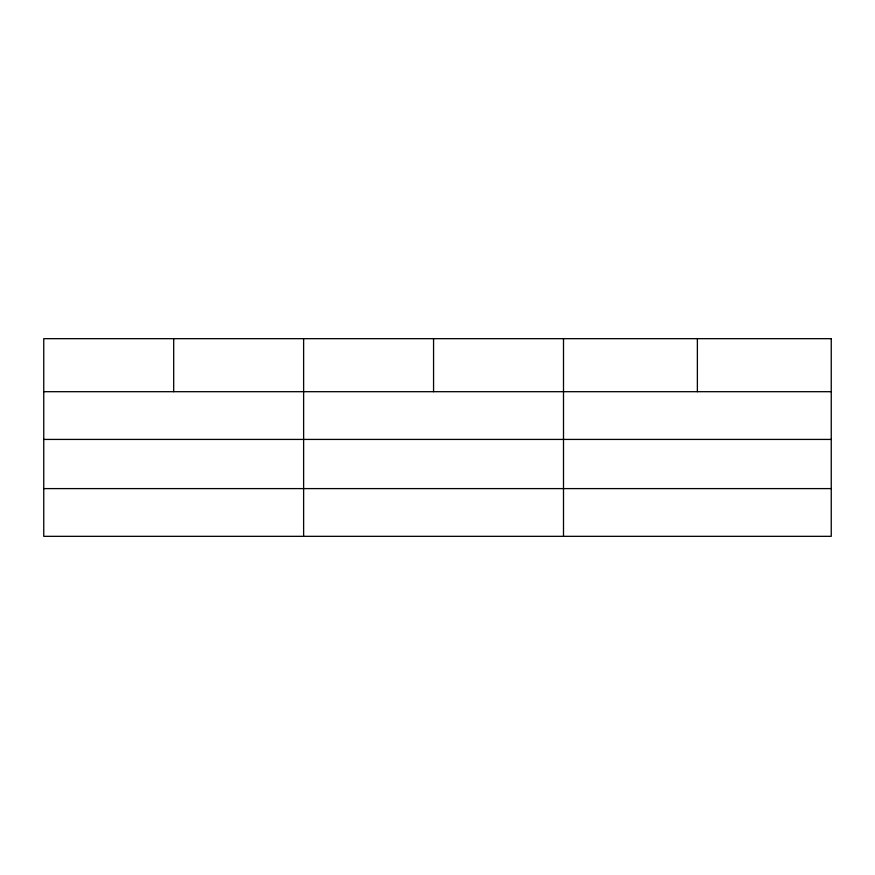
<?xml version="1.0" encoding="UTF-8"?>
<svg xmlns="http://www.w3.org/2000/svg" width="875" height="875" viewBox="0 0 875 875"><rect width="100%" height="100%" fill="white"/><g stroke="black" fill="none" stroke-linecap="round" stroke-linejoin="round"><path stroke-width="1.31" d="M43.75 391.694L831.25 391.694M43.75 439.425L831.25 439.425M43.75 488.6L831.25 488.6M697.375 338.669L697.375 391.694M563.5 338.669L563.5 536.331M433.562 338.669L433.562 391.694M303.625 338.669L303.625 536.331M173.688 338.669L173.688 391.694M831.25 338.669L43.75 338.669L43.75 536.331L831.25 536.331L831.25 338.669"/></g></svg>
